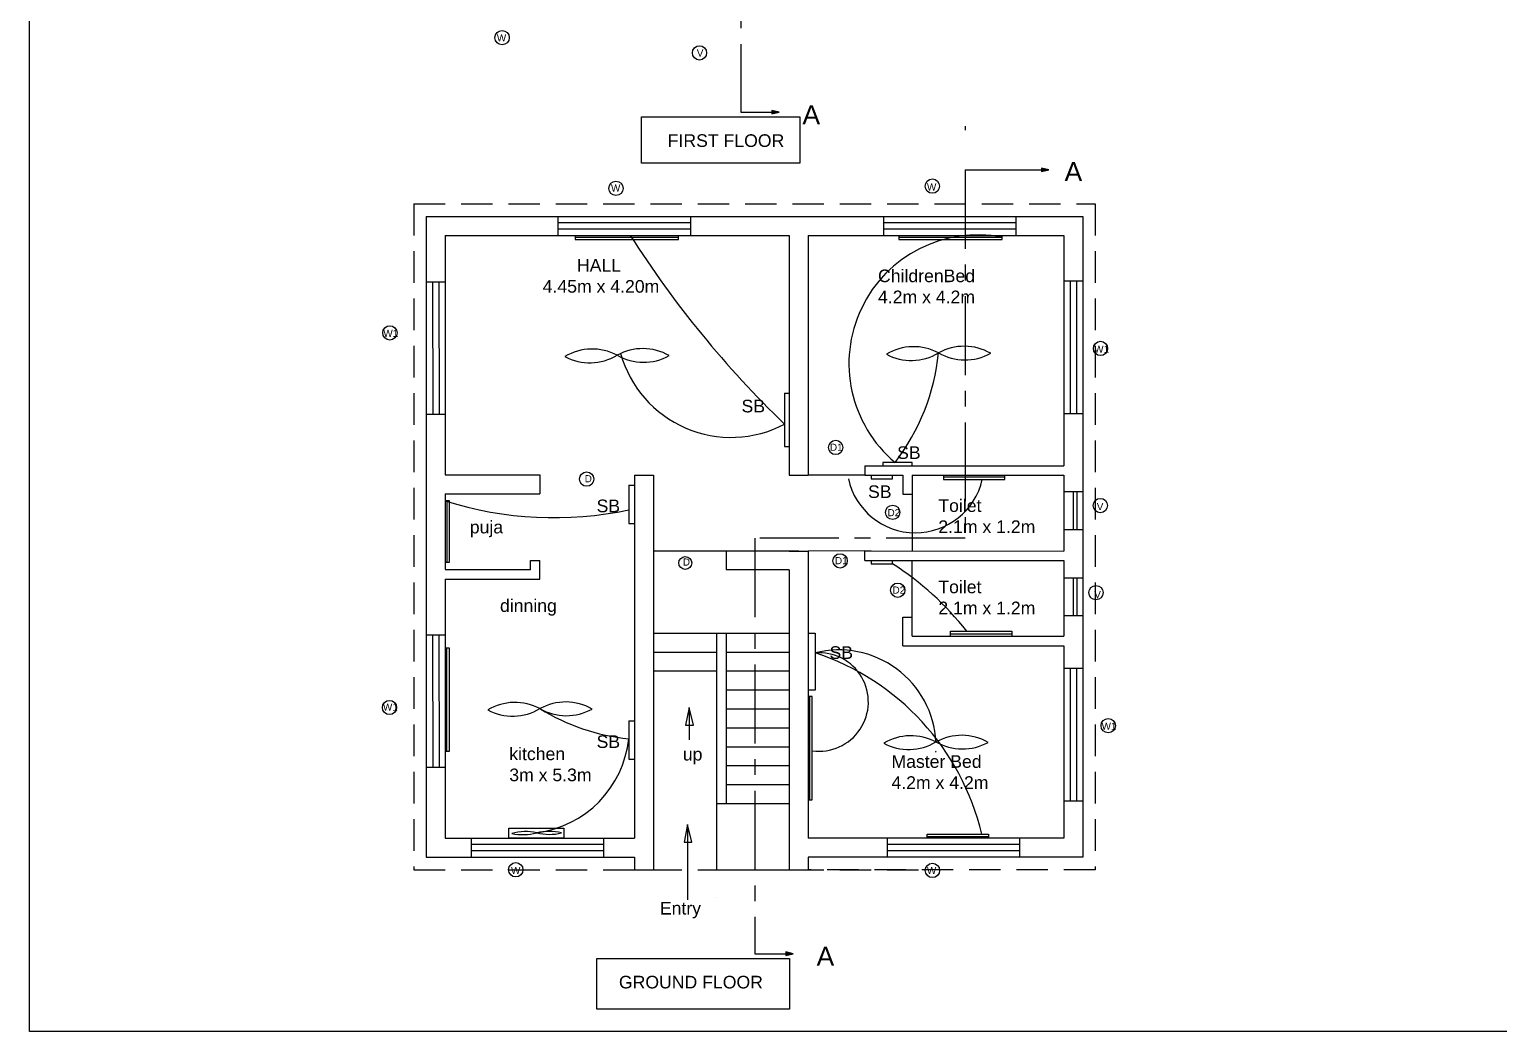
# Model space of a CAD drawing. Header units: inches. Extents: x 13 to 70.9, y 5.3 to 44.5.
# Drawn here: x 13.03 to 36.31, y 5.3 to 21.17 of the extents above; entities that cross this region are included whole.
import ezdxf

# ---------------------------------------------------------------- set-up
doc = ezdxf.new("R2010")
doc.units = ezdxf.units.IN
doc.header["$MEASUREMENT"] = 0
doc.linetypes.add('CENTER', pattern=[2, 1.25, -0.25, 0.25, -0.25])
doc.linetypes.add('DASHED', pattern=[0.75, 0.5, -0.25])
doc.styles.get("Standard").update_dxf_attribs({"font": 'arial.ttf'})

msp = doc.modelspace()

# ---------------------------------------------------------------- hatches: boundary and pattern name
h = msp.add_hatch(color=256)
h.dxf.hatch_style = 1
h.paths.add_polyline_path([(24.90446, 19.86178), (24.78826, 19.89037), (24.78826, 19.8358)])
h = msp.add_hatch(color=256)
h.dxf.hatch_style = 1
h.paths.add_polyline_path([(29.17967, 18.9474), (29.06347, 18.97599), (29.06347, 18.92142)])
h = msp.add_hatch(color=256)
h.dxf.hatch_style = 1
h.paths.add_polyline_path([(25.12866, 6.52989), (25.01246, 6.55848), (25.01246, 6.50391)])

# ---------------------------------------------------------------- linework, layer by layer
at = {"linetype": 'CENTER'}
for p, q in [((24.29583, 24.94219), (24.29583, 19.86178)), ((27.85082, 19.64284), (27.85082, 19.579)), ((27.85082, 18.9474), (27.85082, 13.1125)), ((27.85082, 13.1125), (24.52003, 13.1125)), ((24.52003, 13.1125), (24.52003, 6.52989))]:
    msp.add_line(p, q, dxfattribs=at)
for p, q in [((23.69087, 20.74952), (23.69087, 20.74761)), ((24.29583, 19.86178), (24.78826, 19.86178)), ((24.78826, 19.89037), (24.78826, 19.8358)), ((24.90446, 19.86178), (24.78826, 19.89037)), ((24.78826, 19.8358), (24.90446, 19.86178)), ((27.85082, 18.9474), (29.06347, 18.9474)), ((29.06347, 18.97599), (29.06347, 18.92142)), ((29.17967, 18.9474), (29.06347, 18.97599)), ((29.06347, 18.92142), (29.17967, 18.9474)), ((19.31507, 18.2103), (19.31507, 8.0603)), ((19.31507, 18.2103), (29.71507, 18.2103)), ((21.39944, 18.2103), (21.39944, 17.9103)), ((23.49944, 18.2103), (23.49944, 17.9103)), ((26.55816, 18.2103), (26.55816, 17.9103)), ((28.65816, 18.2103), (28.65816, 17.9103)), ((29.71507, 18.2103), (29.71507, 8.0603)), ((19.61507, 17.9103), (19.61507, 14.11578)), ((19.61507, 17.9103), (19.61507, 14.11578)), ((19.61507, 17.9103), (25.06507, 17.9103)), ((25.06507, 17.9103), (25.06507, 14.1103)), ((25.36507, 17.9103), (25.36507, 14.1103)), ((25.36507, 17.9103), (29.41507, 17.9103)), ((29.41507, 17.9103), (29.41507, 14.2603)), ((19.61507, 17.17062), (19.31507, 17.17044)), ((19.51507, 17.17056), (19.51507, 16.97056)), ((29.71507, 17.18543), (29.41507, 17.18525)), ((29.61507, 17.18537), (29.61507, 16.98537)), ((19.61633, 15.07062), (19.31633, 15.07044)), ((29.71633, 15.08543), (29.41633, 15.08525)), ((26.26507, 14.2603), (26.26507, 14.1103)), ((26.26507, 14.2603), (29.41507, 14.2603)), ((19.61507, 14.11578), (21.11507, 14.11578)), ((21.11507, 14.11578), (21.11507, 13.81578)), ((22.61507, 14.1103), (22.61507, 8.3603)), ((22.61507, 14.1103), (22.91507, 14.1103)), ((22.91507, 14.1103), (22.91507, 7.8603)), ((25.06507, 14.1103), (25.36507, 14.1103)), ((26.26507, 14.1103), (26.36121, 14.1103)), ((26.36121, 14.1103), (26.86507, 14.1103)), ((26.86507, 14.1103), (26.86507, 13.8103)), ((27.01507, 14.1103), (27.01507, 13.8103)), ((27.01507, 14.1103), (29.41507, 14.1103)), ((29.41507, 14.1103), (29.41507, 12.91012)), ((19.61507, 13.81578), (21.11507, 13.81578)), ((19.61507, 13.81578), (19.61507, 12.61578)), ((26.86507, 13.8103), (27.01507, 13.8103)), ((29.41507, 13.85183), (29.71507, 13.85183)), ((29.41507, 13.25183), (29.71507, 13.25183)), ((24.06507, 12.9103), (24.06507, 12.6103)), ((24.06507, 12.9103), (24.06507, 12.6103)), ((25.21507, 12.9103), (24.06507, 12.9103)), ((25.06507, 12.9103), (25.36507, 12.9103)), ((25.06507, 12.9103), (25.36507, 12.9103)), ((25.36507, 12.9103), (25.36507, 8.3603)), ((26.26507, 12.91245), (26.36372, 12.91264)), ((26.26507, 12.7603), (26.26507, 12.91245)), ((26.36372, 12.91264), (29.41507, 12.91012)), ((19.61507, 12.61578), (20.96507, 12.61578)), ((20.96507, 12.61467), (20.96507, 12.76025)), ((20.96507, 12.76025), (21.11507, 12.76025)), ((21.11507, 12.46578), (21.11507, 12.76025)), ((25.06507, 12.6103), (24.06507, 12.6103)), ((25.06507, 12.6103), (25.06507, 7.8603)), ((26.26507, 12.7603), (29.41507, 12.7603)), ((29.41507, 12.7603), (29.41507, 11.5603)), ((19.61507, 12.46578), (19.61507, 8.3603)), ((19.61507, 12.46578), (19.61507, 8.3603)), ((19.61507, 12.46578), (21.11507, 12.46578)), ((29.41507, 12.48757), (29.71507, 12.48757)), ((29.41507, 11.88757), (29.71507, 11.88757)), ((26.86507, 11.4103), (26.86507, 11.8603)), ((26.86507, 11.8603), (27.01507, 11.8603)), ((27.01507, 11.5603), (27.01507, 11.8603)), ((19.61507, 11.57877), (19.31507, 11.57859)), ((19.51507, 11.57871), (19.51507, 11.37871)), ((22.91507, 11.6103), (25.06507, 11.6103)), ((23.91507, 11.6103), (23.91507, 8.9103)), ((24.06507, 11.6103), (24.06507, 8.9103)), ((24.06507, 11.6103), (24.06507, 8.9103)), ((26.86507, 11.4103), (29.41507, 11.4103)), ((27.01507, 11.5603), (29.41507, 11.5603)), ((29.41507, 11.4103), (29.41507, 8.3603)), ((22.91507, 11.3103), (23.91507, 11.3103)), ((24.06507, 11.3103), (25.06507, 11.3103)), ((19.61507, 11.08724), (19.61507, 9.88724)), ((19.61507, 10.98724), (19.61507, 9.88724)), ((22.91507, 11.0103), (23.91507, 11.0103)), ((24.06507, 11.0103), (25.06507, 11.0103)), ((29.71507, 11.04787), (29.41507, 11.04769)), ((29.61507, 11.04781), (29.61507, 10.84781)), ((24.06507, 10.7103), (25.06507, 10.7103)), ((23.48037, 10.43307), (23.42387, 10.15275)), ((23.48037, 10.43307), (23.48037, 9.91648)), ((23.54728, 10.15275), (23.48037, 10.43307)), ((24.06507, 10.4103), (25.06507, 10.4103)), ((25.36507, 10.32056), (25.36507, 9.12056)), ((25.36507, 10.3053), (25.36507, 10.1053)), ((23.42387, 10.15275), (23.54728, 10.15275)), ((24.06507, 10.1103), (25.06507, 10.1103)), ((25.36507, 10.22056), (25.36507, 9.12056)), ((24.06507, 9.8103), (25.06507, 9.8103)), ((19.61633, 9.47877), (19.31633, 9.47859)), ((24.06507, 9.5103), (25.06507, 9.5103)), ((24.06507, 9.2103), (25.06507, 9.2103)), ((23.91507, 8.9103), (25.06507, 8.9103)), ((23.91507, 8.9103), (23.91507, 7.8603)), ((29.71633, 8.94787), (29.41633, 8.94769)), ((23.45553, 8.57689), (23.39903, 8.29657)), ((23.45553, 8.57689), (23.45553, 7.38251)), ((23.52244, 8.29657), (23.45553, 8.57689)), ((19.61507, 8.3603), (22.61507, 8.3603)), ((20.02449, 8.3603), (20.02449, 8.0603)), ((22.12449, 8.3603), (22.12449, 8.0603)), ((23.39903, 8.29657), (23.52244, 8.29657)), ((29.41507, 8.3603), (25.36507, 8.3603)), ((26.61507, 8.3603), (26.61507, 8.0603)), ((28.71507, 8.3603), (28.71507, 8.0603)), ((19.31507, 8.0603), (22.61507, 8.0603)), ((22.61507, 8.0603), (22.61507, 7.8603)), ((29.71507, 8.0603), (25.36507, 8.0603)), ((25.36507, 8.0603), (25.36507, 7.8603)), ((22.61507, 7.8603), (22.91507, 7.8603)), ((23.91507, 7.8603), (25.06507, 7.8603)), ((25.06507, 7.8603), (25.36507, 7.8603)), ((23.91507, 7.41763), (23.91507, 7.41572)), ((24.52003, 6.52989), (25.01246, 6.52989)), ((25.01246, 6.55848), (25.01246, 6.50391)), ((25.12866, 6.52989), (25.01246, 6.55848)), ((25.01246, 6.50391), (25.12866, 6.52989))]:
    msp.add_line(p, q)
at = {"color": 2, "linetype": 'DASHED'}
for p, q in [((19.11507, 18.4103), (19.11507, 7.8603)), ((19.11507, 18.4103), (29.91507, 18.4103)), ((29.91507, 18.4103), (29.91507, 7.8603)), ((19.11507, 7.8603), (27.17828, 7.8603)), ((29.91507, 7.8603), (25.36507, 7.8603))]:
    msp.add_line(p, q, dxfattribs=at)
at = {"color": 6}
for p, q in [((23.49944, 18.1103), (21.39944, 18.1103)), ((23.49944, 18.0103), (21.39944, 18.0103)), ((28.65816, 18.1103), (26.55816, 18.1103)), ((28.65816, 18.0103), (26.55816, 18.0103)), ((19.41507, 17.1705), (19.41633, 15.0705)), ((19.51507, 17.17056), (19.51633, 15.07056)), ((29.51507, 17.18531), (29.51633, 15.08531)), ((29.61507, 17.18537), (29.61633, 15.08537)), ((29.56183, 13.85183), (29.56183, 13.25183)), ((29.62452, 13.85183), (29.62452, 13.25183)), ((29.56183, 12.48757), (29.56183, 11.88757)), ((29.62452, 12.48757), (29.62452, 11.88757)), ((19.41507, 11.57865), (19.41633, 9.47865)), ((19.51507, 11.57871), (19.51633, 9.47871)), ((29.51507, 11.04775), (29.51633, 8.94775)), ((29.61507, 11.04781), (29.61633, 8.94781)), ((22.12449, 8.2603), (20.02449, 8.2603)), ((22.12449, 8.1603), (20.02449, 8.1603)), ((28.71507, 8.2603), (26.61507, 8.2603)), ((28.71507, 8.1603), (26.61507, 8.1603))]:
    msp.add_line(p, q, dxfattribs=at)
at = {"color": 5}
for p, q in [((21.67426, 17.9103), (21.67426, 17.84443)), ((21.67426, 17.88362), (23.30899, 17.88362)), ((21.67426, 17.84443), (23.30899, 17.84443)), ((23.30899, 17.84443), (23.30899, 17.9103)), ((26.80298, 17.9103), (26.80298, 17.84443)), ((26.80298, 17.88362), (28.43772, 17.88362)), ((26.80298, 17.84443), (28.43772, 17.84443)), ((28.43772, 17.84443), (28.43772, 17.9103)), ((27.51208, 14.1103), (27.51208, 14.04443)), ((27.51208, 14.08362), (28.48302, 14.08362)), ((27.51208, 14.04443), (28.48302, 14.04443)), ((28.48302, 14.04443), (28.48302, 14.1103)), ((19.68334, 13.70502), (19.61747, 13.70502)), ((19.64416, 12.73408), (19.64415, 13.70502)), ((19.68335, 12.73408), (19.68334, 13.70502)), ((19.61749, 12.73408), (19.68335, 12.73408)), ((27.62164, 11.574), (27.62164, 11.63987)), ((27.62164, 11.63987), (28.59258, 11.63987)), ((27.62164, 11.60068), (28.59258, 11.60068)), ((28.59258, 11.63987), (28.59258, 11.574)), ((19.68094, 11.37198), (19.61507, 11.37198)), ((19.64175, 9.73724), (19.64175, 11.37198)), ((19.68094, 9.73724), (19.68094, 11.37198)), ((25.43094, 10.6053), (25.36507, 10.6053)), ((25.39175, 8.97056), (25.39175, 10.6053)), ((25.43094, 8.97056), (25.43094, 10.6053)), ((19.61507, 9.73724), (19.68094, 9.73724)), ((25.36507, 8.97056), (25.43094, 8.97056)), ((27.25224, 8.3603), (27.25224, 8.42617)), ((27.25224, 8.42617), (28.22319, 8.42617)), ((27.25224, 8.38698), (28.22319, 8.38698)), ((28.22319, 8.42617), (28.22319, 8.3603))]:
    msp.add_line(p, q, dxfattribs=at)
at = {"color": 1}
for p, q in [((24.99207, 15.41103), (25.06507, 15.41103)), ((24.99207, 15.41103), (24.99207, 14.56695)), ((24.99207, 14.56695), (25.06507, 14.56695)), ((27.01507, 14.31409), (26.54825, 14.31409)), ((26.54825, 14.31409), (26.54825, 14.2603)), ((27.01507, 14.2603), (27.01507, 14.31409)), ((26.36121, 14.1103), (26.36121, 14.05463)), ((26.36121, 14.05463), (26.70092, 14.05463)), ((26.70092, 14.05463), (26.70092, 14.1103)), ((22.52333, 13.95283), (22.52333, 13.34492)), ((22.52333, 13.95283), (22.61507, 13.95283)), ((22.52333, 13.34492), (22.61507, 13.34492)), ((26.36121, 12.76195), (26.36121, 12.70628)), ((26.36121, 12.70628), (26.70092, 12.70628)), ((26.70092, 12.70628), (26.70092, 12.76195)), ((25.36507, 11.6103), (25.47566, 11.6103)), ((25.47566, 11.6103), (25.47566, 10.70575)), ((25.47566, 10.70575), (25.36507, 10.70575)), ((22.52333, 10.21826), (22.52333, 9.61035)), ((22.52333, 10.21826), (22.61507, 10.21826)), ((22.52333, 9.61035), (22.61507, 9.61035))]:
    msp.add_line(p, q, dxfattribs=at)
at = {"color": 4}
for p, q in [((26.26507, 14.1103), (25.36507, 14.1103)), ((27.01507, 14.1103), (27.01507, 12.9103)), ((24.06507, 12.9103), (22.91507, 12.9103)), ((26.26507, 12.91245), (25.36507, 12.9103)), ((27.01507, 11.5603), (27.01507, 12.7603))]:
    msp.add_line(p, q, dxfattribs=at)
at = {"color": 0}
for points in [[(13.0254, 44.51926), (70.85895, 44.51926), (70.85895, 5.29636), (13.0254, 5.29636)], [(22.72526, 19.78875), (25.23306, 19.78875), (25.23306, 19.05582), (22.72526, 19.05582)], [(22.01549, 6.45699), (25.06743, 6.45699), (25.06743, 5.65313), (22.01549, 5.65313)]]:
    msp.add_lwpolyline(points, close=True, dxfattribs=at)
at = {"color": 2}
msp.add_lwpolyline([(20.62362, 8.51798), (21.49579, 8.51798), (21.49579, 8.3603), (20.62362, 8.3603)], close=True, dxfattribs=at)
for centre, radius in [((20.51554, 21.04288), 0.11341), ((23.64338, 20.80232), 0.11341), ((22.31996, 18.65586), 0.11341), ((27.33295, 18.69061), 0.11341), ((18.7374, 16.36634), 0.11341), ((29.9973, 16.11909), 0.11341), ((25.80158, 14.55057), 0.11341), ((21.85531, 14.05001), 0.11341), ((29.99375, 13.63097), 0.11341), ((26.70511, 13.52224), 0.11341), ((23.4179, 12.7205), 0.1029), ((25.87087, 12.75421), 0.11341), ((26.78528, 12.28957), 0.11341), ((29.92525, 12.25049), 0.11341), ((18.73147, 10.43104), 0.11341), ((30.11978, 10.14309), 0.11341), ((20.73191, 7.8603), 0.11341), ((27.33437, 7.85007), 0.11341)]:
    msp.add_circle(centre, radius, dxfattribs=at)
at = {"color": 1}
for centre, radius, start, end in [((36.40847, 26.75694), 16.44489, 212.544645, 226.034769), ((28.05255, 15.87927), 2.04102, 79.122443, 230.072889), ((24.14333, 16.52644), 1.81638, 195.543669, 297.856977), ((24.06047, 16.38215), 3.38684, 322.365942, 354.347324), ((27.06451, 14.286), 1.08695, 192.290132, 347.159031), ((21.33754, 19.15936), 5.72112, 252.477971, 281.962174), ((24.2033, 8.7708), 4.66113, 37.990439, 57.599038), ((25.53913, 10.51908), 0.77988, 262.025677, 94.667943), ((25.85412, 9.80564), 1.53802, 2.968898, 104.244806), ((24.22919, 7.50086), 3.99495, 13.392473, 71.81948), ((22.84907, 13.21679), 3.29663, 238.264991, 264.329385), ((20.84573, 10.11942), 1.68757, 277.427596, 353.770269)]:
    msp.add_arc(centre, radius, start, end, dxfattribs=at)
for centre, start, end in [((21.94328, 15.26837), 62.023552, 120.865905), ((22.74611, 15.27552), 60.154203, 118.996556), ((27.03601, 15.30525), 62.023552, 120.865905), ((27.83884, 15.3124), 60.154203, 118.996556), ((21.90631, 16.73413), 242.023552, 300.865905), ((22.75697, 16.7417), 240.154203, 298.996556), ((26.99905, 16.77101), 242.023552, 300.865905), ((27.84971, 16.77858), 240.154203, 298.996556), ((20.72024, 9.66974), 62.023552, 120.865905), ((21.52307, 9.67688), 60.154203, 118.996556), ((20.68327, 11.13549), 242.023552, 300.865905), ((21.53394, 11.14307), 240.154203, 298.996556), ((26.99524, 9.142), 62.023552, 120.865905), ((26.95827, 10.60776), 242.023552, 300.865905), ((27.79807, 9.14914), 60.154203, 118.996556), ((27.80894, 10.61533), 240.154203, 298.996556)]:
    msp.add_arc(centre, 0.84166, start, end)
at = {"color": 6}
msp.add_arc((25.85412, 9.80564), 1.53802, 357.031102, 357.619683, dxfattribs=at)
at = {"color": 7}
for centre, start, end in [((20.88699, 7.62315), 77.866909, 105.022549), ((20.84573, 9.25891), 257.866909, 285.022549), ((21.25541, 7.62643), 75.997559, 103.153199), ((21.26754, 9.26266), 255.997559, 283.153199)]:
    msp.add_arc(centre, 0.84166, start, end, dxfattribs=at)

# ---------------------------------------------------------------- texts
at = {"attachment_point": 1}
for s, width, insert, char_height in [('W', 0.8225984, (20.43256, 21.09639), 0.11271), ('V', 0.3275063, (23.60095, 20.85632), 0.11271), ('A', 0.7891297, (25.27486, 19.97138), 0.3), ('A', 0.7891297, (29.42798, 19.07155), 0.3), ('W', 0.8225984, (22.24103, 18.71702), 0.11271), ('W', 0.8225984, (27.24734, 18.73377), 0.11271), ('W1', 0.8225984, (18.63376, 16.41506), 0.112715), ('W1', 0.8225984, (29.89749, 16.1637), 0.112715), ('SB ', 0.6549536, (24.3095, 15.3067), 0.2), ('D1', 0.3887213, (25.71033, 14.61048), 0.112715), ('SB ', 0.6549536, (26.77483, 14.56856), 0.2), ('D', 0.3887213, (21.82459, 14.11221), 0.11271), ('SB ', 0.6549536, (26.31375, 13.95036), 0.2), ('SB ', 0.6549536, (22.0128, 13.72468), 0.2), ('D2 ', 0.3887213, (26.62234, 13.5741), 0.112715), ('V', 0.3275063, (29.93779, 13.67197), 0.11271), ('D1', 0.3887213, (25.78999, 12.81388), 0.112715), ('D', 0.3887213, (23.37922, 12.79212), 0.11271), ('D2 ', 0.3887213, (26.70175, 12.34814), 0.112715), ('V', 0.3275063, (29.89802, 12.27571), 0.11271), ('SB ', 0.6549536, (25.70339, 11.40114), 0.2), ('W1', 0.8225984, (18.6279, 10.49402), 0.112715), ('W1', 0.8225984, (30.01505, 10.19166), 0.112715), ('SB ', 0.6549536, (22.0128, 9.99011), 0.2), ('up', 1.2896624, (23.37937, 9.79114), 0.2), ('W', 0.8225984, (20.65676, 7.90657), 0.11271), ('W', 0.8225984, (27.24734, 7.90657), 0.11271), ('Entry', 1.2896624, (23.01541, 7.35096), 0.2), ('A', 0.7891297, (25.49907, 6.63949), 0.3)]:
    msp.add_mtext_dynamic_manual_height_columns(s, width=width, gutter_width=1, heights=[0], dxfattribs=dict(at, insert=insert, char_height=char_height))
at = {"color": 0, "char_height": 0.2, "attachment_point": 1}
for s, insert in [('FIRST FLOOR', (23.13989, 19.51234)), ('GROUND FLOOR', (22.3665, 6.18045))]:
    msp.add_mtext_dynamic_manual_height_columns(s, width=6.7869301, gutter_width=1, heights=[0], dxfattribs=dict(at, insert=insert))
at = {"color": 4, "char_height": 0.2, "attachment_point": 1}
for s, width, insert in [('       HALL\\P4.45m x 4.20m', 3.1423674, (21.15855, 17.53635)), ('ChildrenBed \\P4.2m x 4.2m ', 3.4499287, (26.47201, 17.36949)), ('Toilet\\P2.1m x 1.2m', 1.8072261, (27.42785, 13.72915)), ('puja', 0.8820124, (20.00389, 13.38934)), ('Toilet\\P2.1m x 1.2m', 1.8072261, (27.42785, 12.44165)), ('dinning', 1.8521089, (20.4824, 12.14554)), ('kitchen \\P3m x 5.3m', 2.1485717, (20.62941, 9.79701)), (' Master Bed   \\P 4.2m x 4.2m ', 3.4499287, (26.60752, 9.6751))]:
    msp.add_mtext_dynamic_manual_height_columns(s, width=width, gutter_width=1, heights=[0], dxfattribs=dict(at, insert=insert))

doc.saveas('drawing.dxf')
